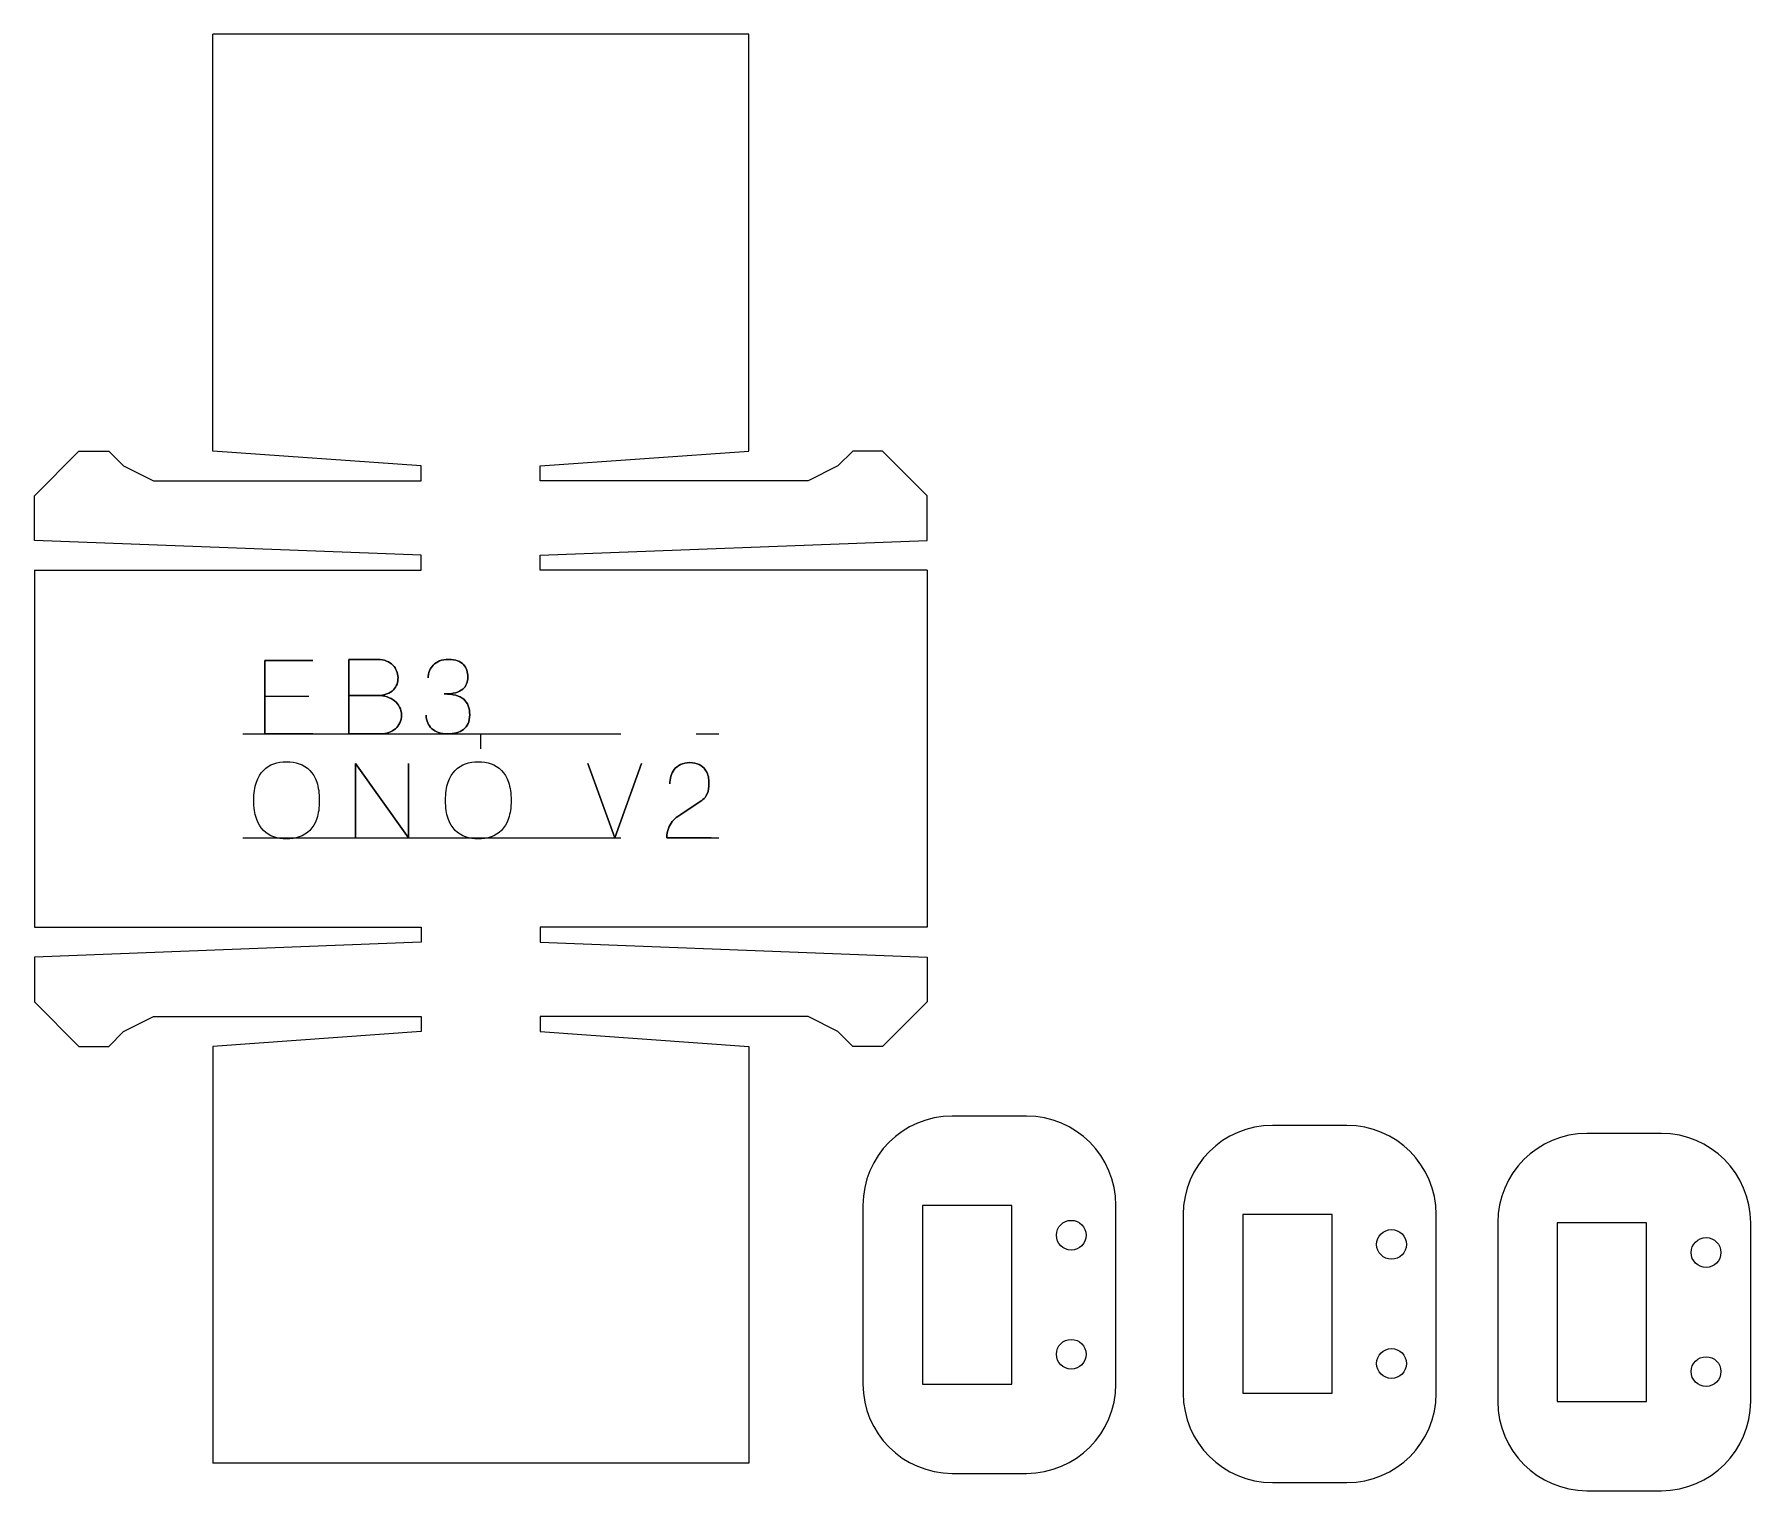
# Model space of a CAD drawing. Header units: millimetres. Extents: x 265 to 430, y 244 to 343.
# Drawn here: x 343.1 to 400.7, y 294.3 to 343.3 of the extents above; entities that cross this region are included whole.
import ezdxf

# ---------------------------------------------------------------- set-up
doc = ezdxf.new("R2010")
doc.units = ezdxf.units.MM
doc.linetypes.add('CENTERX2', pattern=[20.32, 12.7, -2.54, 2.54, -2.54])

msp = doc.modelspace()

# ---------------------------------------------------------------- linework, layer by layer
at = {"color": 7, "linetype": 'Continuous', "lineweight": 15}
for p, q in [((349.067, 329.27), (349.067, 343.27)), ((367.067, 343.27), (349.067, 343.27)), ((367.067, 329.27), (367.067, 343.27)), ((343.067, 327.77), (344.567, 329.27)), ((344.567, 329.27), (345.567, 329.27)), ((345.567, 329.27), (346.067, 328.77)), ((346.067, 328.77), (347.067, 328.27)), ((356.067, 328.77), (349.067, 329.27)), ((356.067, 328.27), (356.067, 328.77)), ((360.067, 328.77), (367.067, 329.27)), ((360.067, 328.27), (360.067, 328.77)), ((370.067, 328.77), (369.067, 328.27)), ((370.567, 329.27), (370.067, 328.77)), ((371.567, 329.27), (370.567, 329.27)), ((373.067, 327.77), (371.567, 329.27)), ((347.067, 328.27), (356.067, 328.27)), ((369.067, 328.27), (360.067, 328.27)), ((343.067, 326.27), (343.067, 327.77)), ((373.067, 326.27), (373.067, 327.77)), ((356.067, 325.77), (343.067, 326.27)), ((360.067, 325.77), (373.067, 326.27)), ((343.067, 325.27), (343.067, 313.27)), ((343.067, 325.27), (356.067, 325.27)), ((356.067, 325.27), (356.067, 325.77)), ((360.067, 325.27), (360.067, 325.77)), ((373.067, 325.27), (360.067, 325.27)), ((373.067, 325.27), (373.067, 313.27)), ((343.067, 313.27), (356.067, 313.27)), ((356.067, 313.27), (356.067, 312.77)), ((373.067, 313.27), (360.067, 313.27)), ((360.067, 313.27), (360.067, 312.77)), ((356.067, 312.77), (343.067, 312.27)), ((360.067, 312.77), (373.067, 312.27)), ((343.067, 312.27), (343.067, 310.77)), ((373.067, 312.27), (373.067, 310.77)), ((343.067, 310.77), (344.567, 309.27)), ((346.067, 309.77), (347.067, 310.27)), ((347.067, 310.27), (356.067, 310.27)), ((356.067, 310.27), (356.067, 309.77)), ((369.067, 310.27), (360.067, 310.27)), ((360.067, 310.27), (360.067, 309.77)), ((370.067, 309.77), (369.067, 310.27)), ((373.067, 310.77), (371.567, 309.27)), ((345.567, 309.27), (346.067, 309.77)), ((356.067, 309.77), (349.067, 309.27)), ((360.067, 309.77), (367.067, 309.27)), ((370.567, 309.27), (370.067, 309.77)), ((344.567, 309.27), (345.567, 309.27)), ((349.067, 309.27), (349.067, 295.27)), ((367.067, 309.27), (367.067, 295.27)), ((371.567, 309.27), (370.567, 309.27)), ((376.406, 306.925), (373.906, 306.925)), ((387.166, 306.616), (384.666, 306.616)), ((397.732, 306.343), (395.232, 306.343)), ((370.906, 303.925), (370.906, 297.925)), ((375.906, 303.925), (372.906, 303.925)), ((372.906, 303.925), (372.906, 297.925)), ((375.906, 297.925), (375.906, 303.925)), ((379.406, 297.925), (379.406, 303.925)), ((381.666, 303.616), (381.666, 297.616)), ((386.666, 303.616), (383.666, 303.616)), ((383.666, 303.616), (383.666, 297.616)), ((386.666, 297.616), (386.666, 303.616)), ((390.166, 297.616), (390.166, 303.616)), ((392.232, 303.343), (392.232, 297.343)), ((397.232, 303.343), (394.232, 303.343)), ((394.232, 303.343), (394.232, 297.343)), ((397.232, 297.343), (397.232, 303.343)), ((400.732, 297.343), (400.732, 303.343)), ((372.906, 297.925), (375.906, 297.925)), ((383.666, 297.616), (386.666, 297.616)), ((394.232, 297.343), (397.232, 297.343)), ((367.067, 295.27), (349.067, 295.27)), ((373.906, 294.925), (376.406, 294.925)), ((384.666, 294.616), (387.166, 294.616)), ((395.232, 294.343), (397.732, 294.343))]:
    msp.add_line(p, q, dxfattribs=at)
at = {"color": 7, "linetype": 'Continuous'}
msp.add_line((350.814, 321.04), (352.289, 321.04), dxfattribs=at)
at = {"color": 7, "linetype": 'CENTERX2'}
for p, q in [((350.067, 319.77), (366.067, 319.77)), ((358.067, 319.27), (358.067, 319.77)), ((350.067, 316.27), (366.067, 316.27))]:
    msp.add_line(p, q, dxfattribs=at)
at = {"color": 7, "linetype": 'Continuous', "flags": 128}
for points in [[(350.814, 319.77), (350.814, 322.238), (350.814, 322.238), (352.427, 322.238), (352.427, 322.238), (350.814, 322.238), (350.814, 322.238), (350.814, 319.77), (350.814, 319.77), (352.427, 319.77), (352.427, 319.77), (350.814, 319.77)], [(354.594, 321.056), (354.684, 321.06), (354.767, 321.069), (354.844, 321.086), (354.914, 321.108), (354.978, 321.136), (355.035, 321.168), (355.086, 321.205), (355.13, 321.245), (355.169, 321.289), (355.202, 321.336), (355.229, 321.385), (355.252, 321.437), (355.268, 321.491), (355.279, 321.547), (355.285, 321.603), (355.286, 321.66), (355.286, 321.66), (355.281, 321.716), (355.271, 321.773), (355.256, 321.828), (355.237, 321.883), (355.214, 321.936), (355.185, 321.986), (355.151, 322.033), (355.111, 322.077), (355.066, 322.117), (355.016, 322.154), (354.961, 322.187), (354.9, 322.216), (354.834, 322.239), (354.762, 322.256), (354.684, 322.266), (354.6, 322.27), (354.6, 322.27), (353.635, 322.27), (353.635, 322.27), (353.635, 319.77), (353.635, 319.77), (354.698, 319.77), (354.698, 319.77), (354.771, 319.772), (354.841, 319.781), (354.909, 319.794), (354.975, 319.813), (355.037, 319.837), (355.095, 319.866), (355.148, 319.899), (355.198, 319.938), (355.243, 319.981), (355.283, 320.028), (355.318, 320.08), (355.348, 320.136), (355.373, 320.196), (355.39, 320.26), (355.4, 320.329), (355.404, 320.401), (355.404, 320.401), (355.398, 320.473), (355.386, 320.542), (355.366, 320.608), (355.34, 320.67), (355.307, 320.727), (355.268, 320.781), (355.223, 320.83), (355.173, 320.876), (355.118, 320.917), (355.057, 320.953), (354.991, 320.984), (354.919, 321.009), (354.843, 321.03), (354.763, 321.045), (354.681, 321.053), (354.594, 321.056), (354.594, 321.056), (354.681, 321.053), (354.763, 321.045), (354.843, 321.03), (354.919, 321.009), (354.991, 320.984), (355.057, 320.953), (355.118, 320.917), (355.173, 320.876), (355.223, 320.83), (355.268, 320.781), (355.307, 320.727), (355.34, 320.67), (355.366, 320.608), (355.386, 320.542), (355.398, 320.473), (355.404, 320.401), (355.404, 320.401), (355.4, 320.329), (355.39, 320.26), (355.373, 320.196), (355.348, 320.136), (355.318, 320.08), (355.283, 320.028), (355.243, 319.981), (355.198, 319.938), (355.148, 319.899), (355.095, 319.866), (355.037, 319.837), (354.975, 319.813), (354.909, 319.794), (354.841, 319.781), (354.771, 319.772), (354.698, 319.77), (354.698, 319.77), (353.635, 319.77), (353.635, 319.77), (353.635, 322.27), (353.635, 322.27), (354.6, 322.27), (354.6, 322.27), (354.684, 322.266), (354.762, 322.256), (354.834, 322.239), (354.9, 322.216), (354.961, 322.187), (355.016, 322.154), (355.066, 322.117), (355.111, 322.077), (355.151, 322.033), (355.185, 321.986), (355.214, 321.936), (355.237, 321.883), (355.256, 321.828), (355.271, 321.773), (355.281, 321.716), (355.286, 321.66), (355.286, 321.66), (355.285, 321.603), (355.279, 321.547), (355.268, 321.491), (355.252, 321.437), (355.229, 321.385), (355.202, 321.336), (355.169, 321.289), (355.13, 321.245), (355.086, 321.205), (355.035, 321.168), (354.978, 321.136), (354.914, 321.108), (354.844, 321.086), (354.767, 321.069), (354.684, 321.06), (354.594, 321.056), (354.594, 321.056), (353.635, 321.056), (353.635, 321.056), (354.594, 321.056)], [(356.234, 320.394), (356.237, 320.326), (356.246, 320.261), (356.262, 320.199), (356.283, 320.14), (356.31, 320.085), (356.342, 320.033), (356.381, 319.985), (356.424, 319.942), (356.473, 319.903), (356.528, 319.869), (356.586, 319.839), (356.65, 319.814), (356.718, 319.795), (356.79, 319.781), (356.867, 319.773), (356.947, 319.77), (356.947, 319.77), (357.028, 319.772), (357.106, 319.779), (357.18, 319.79), (357.25, 319.806), (357.316, 319.826), (357.377, 319.852), (357.434, 319.882), (357.486, 319.918), (357.532, 319.959), (357.573, 320.005), (357.609, 320.057), (357.639, 320.115), (357.664, 320.178), (357.681, 320.248), (357.691, 320.325), (357.695, 320.408), (357.695, 320.408), (357.692, 320.491), (357.682, 320.57), (357.666, 320.643), (357.644, 320.711), (357.616, 320.773), (357.581, 320.831), (357.54, 320.883), (357.493, 320.93), (357.439, 320.972), (357.377, 321.008), (357.307, 321.038), (357.229, 321.063), (357.143, 321.083), (357.049, 321.097), (356.948, 321.105), (356.839, 321.108), (356.839, 321.108), (356.946, 321.11), (357.045, 321.118), (357.135, 321.131), (357.216, 321.149), (357.288, 321.172), (357.353, 321.199), (357.41, 321.231), (357.46, 321.268), (357.502, 321.309), (357.538, 321.353), (357.568, 321.4), (357.591, 321.451), (357.608, 321.504), (357.621, 321.561), (357.628, 321.619), (357.631, 321.68), (357.631, 321.68), (357.629, 321.741), (357.622, 321.8), (357.611, 321.856), (357.596, 321.911), (357.577, 321.963), (357.552, 322.011), (357.522, 322.057), (357.487, 322.099), (357.447, 322.137), (357.401, 322.171), (357.348, 322.2), (357.29, 322.225), (357.225, 322.244), (357.154, 322.259), (357.075, 322.267), (356.991, 322.27), (356.991, 322.27), (356.905, 322.267), (356.826, 322.257), (356.752, 322.241), (356.684, 322.218), (356.622, 322.19), (356.566, 322.158), (356.515, 322.121), (356.469, 322.081), (356.43, 322.037), (356.395, 321.99), (356.366, 321.939), (356.341, 321.884), (356.322, 321.826), (356.309, 321.767), (356.301, 321.707), (356.298, 321.646), (356.298, 321.646), (356.301, 321.707), (356.309, 321.767), (356.322, 321.826), (356.341, 321.884), (356.366, 321.939), (356.395, 321.99), (356.43, 322.037), (356.469, 322.081), (356.515, 322.121), (356.566, 322.158), (356.622, 322.19), (356.684, 322.218), (356.752, 322.241), (356.826, 322.257), (356.905, 322.267), (356.991, 322.27), (356.991, 322.27), (357.075, 322.267), (357.154, 322.259), (357.225, 322.244), (357.29, 322.225), (357.348, 322.2), (357.401, 322.171), (357.447, 322.137), (357.487, 322.099), (357.522, 322.057), (357.552, 322.011), (357.577, 321.963), (357.596, 321.911), (357.611, 321.856), (357.622, 321.8), (357.629, 321.741), (357.631, 321.68), (357.631, 321.68), (357.628, 321.619), (357.621, 321.561), (357.608, 321.504), (357.591, 321.451), (357.568, 321.4), (357.538, 321.353), (357.502, 321.309), (357.46, 321.268), (357.41, 321.231), (357.353, 321.199), (357.288, 321.172), (357.216, 321.149), (357.135, 321.131), (357.045, 321.118), (356.946, 321.11), (356.839, 321.108), (356.839, 321.108), (356.948, 321.105), (357.049, 321.097), (357.143, 321.083), (357.229, 321.063), (357.307, 321.038), (357.377, 321.008), (357.439, 320.972), (357.493, 320.93), (357.54, 320.883), (357.581, 320.831), (357.616, 320.773), (357.644, 320.711), (357.666, 320.643), (357.682, 320.57), (357.692, 320.491), (357.695, 320.408), (357.695, 320.408), (357.691, 320.325), (357.681, 320.248), (357.664, 320.178), (357.639, 320.115), (357.609, 320.057), (357.573, 320.005), (357.532, 319.959), (357.486, 319.918), (357.434, 319.882), (357.377, 319.852), (357.316, 319.826), (357.25, 319.806), (357.18, 319.79), (357.106, 319.779), (357.028, 319.772), (356.947, 319.77), (356.947, 319.77), (356.867, 319.773), (356.79, 319.781), (356.718, 319.795), (356.65, 319.814), (356.586, 319.839), (356.528, 319.869), (356.473, 319.903), (356.424, 319.942), (356.381, 319.985), (356.342, 320.033), (356.31, 320.085), (356.283, 320.14), (356.262, 320.199), (356.246, 320.261), (356.237, 320.326), (356.234, 320.394)], [(351.542, 316.238), (351.429, 316.242), (351.32, 316.255), (351.215, 316.276), (351.113, 316.305), (351.017, 316.344), (350.927, 316.394), (350.842, 316.454), (350.764, 316.525), (350.693, 316.606), (350.63, 316.7), (350.574, 316.805), (350.527, 316.923), (350.506, 316.987), (350.489, 317.054), (350.474, 317.125), (350.462, 317.199), (350.452, 317.277), (350.446, 317.358), (350.442, 317.444), (350.44, 317.532), (350.44, 317.532), (350.442, 317.62), (350.446, 317.704), (350.452, 317.786), (350.462, 317.863), (350.474, 317.937), (350.489, 318.008), (350.506, 318.076), (350.527, 318.14), (350.574, 318.258), (350.63, 318.365), (350.693, 318.46), (350.764, 318.543), (350.842, 318.615), (350.927, 318.676), (351.017, 318.727), (351.113, 318.766), (351.215, 318.796), (351.32, 318.817), (351.429, 318.83), (351.542, 318.834), (351.542, 318.834), (351.654, 318.83), (351.762, 318.817), (351.868, 318.796), (351.969, 318.766), (352.065, 318.727), (352.156, 318.676), (352.24, 318.615), (352.318, 318.543), (352.39, 318.46), (352.453, 318.365), (352.509, 318.258), (352.556, 318.14), (352.576, 318.076), (352.594, 318.008), (352.608, 317.937), (352.621, 317.863), (352.63, 317.786), (352.637, 317.704), (352.641, 317.62), (352.642, 317.532), (352.642, 317.532), (352.641, 317.444), (352.637, 317.358), (352.63, 317.277), (352.621, 317.199), (352.608, 317.125), (352.594, 317.054), (352.576, 316.987), (352.556, 316.923), (352.509, 316.805), (352.453, 316.7), (352.39, 316.606), (352.318, 316.525), (352.24, 316.454), (352.156, 316.394), (352.065, 316.344), (351.969, 316.305), (351.868, 316.276), (351.762, 316.255), (351.654, 316.242)], [(351.542, 316.238), (351.429, 316.242), (351.32, 316.255), (351.215, 316.276), (351.113, 316.305), (351.017, 316.344), (350.927, 316.394), (350.842, 316.454), (350.764, 316.525), (350.693, 316.606), (350.63, 316.7), (350.574, 316.805), (350.527, 316.923), (350.506, 316.987), (350.489, 317.054), (350.474, 317.125), (350.462, 317.199), (350.452, 317.277), (350.446, 317.358), (350.442, 317.444), (350.44, 317.532), (350.44, 317.532), (350.442, 317.62), (350.446, 317.704), (350.452, 317.786), (350.462, 317.863), (350.474, 317.937), (350.489, 318.008), (350.506, 318.076), (350.527, 318.14), (350.574, 318.258), (350.63, 318.365), (350.693, 318.46), (350.764, 318.543), (350.842, 318.615), (350.927, 318.676), (351.017, 318.727), (351.113, 318.766), (351.215, 318.796), (351.32, 318.817), (351.429, 318.83), (351.542, 318.834), (351.542, 318.834), (351.654, 318.83), (351.762, 318.817), (351.868, 318.796), (351.969, 318.766), (352.065, 318.727), (352.156, 318.676), (352.24, 318.615), (352.318, 318.543), (352.39, 318.46), (352.453, 318.365), (352.509, 318.258), (352.556, 318.14), (352.576, 318.076), (352.594, 318.008), (352.608, 317.937), (352.621, 317.863), (352.63, 317.786), (352.637, 317.704), (352.641, 317.62), (352.642, 317.532), (352.642, 317.532), (352.641, 317.444), (352.637, 317.358), (352.63, 317.277), (352.621, 317.199), (352.608, 317.125), (352.594, 317.054), (352.576, 316.987), (352.556, 316.923), (352.509, 316.805), (352.453, 316.7), (352.39, 316.606), (352.318, 316.525), (352.24, 316.454), (352.156, 316.394), (352.065, 316.344), (351.969, 316.305), (351.868, 316.276), (351.762, 316.255), (351.654, 316.242), (351.542, 316.238)], [(353.859, 318.77), (355.639, 316.27), (355.639, 316.27), (355.639, 318.77), (355.639, 318.77), (355.639, 316.27), (355.639, 316.27), (353.859, 318.77), (353.859, 318.77), (353.859, 316.27), (353.859, 316.27), (353.859, 318.77)], [(357.984, 316.238), (357.871, 316.242), (357.763, 316.255), (357.657, 316.276), (357.556, 316.305), (357.46, 316.344), (357.369, 316.394), (357.285, 316.454), (357.206, 316.525), (357.135, 316.606), (357.072, 316.7), (357.016, 316.805), (356.969, 316.923), (356.949, 316.987), (356.931, 317.054), (356.917, 317.125), (356.904, 317.199), (356.895, 317.277), (356.888, 317.358), (356.884, 317.444), (356.883, 317.532), (356.883, 317.532), (356.884, 317.62), (356.888, 317.704), (356.895, 317.786), (356.904, 317.863), (356.917, 317.937), (356.931, 318.008), (356.949, 318.076), (356.969, 318.14), (357.016, 318.258), (357.072, 318.365), (357.135, 318.46), (357.206, 318.543), (357.285, 318.615), (357.369, 318.676), (357.46, 318.727), (357.556, 318.766), (357.657, 318.796), (357.763, 318.817), (357.871, 318.83), (357.984, 318.834), (357.984, 318.834), (358.096, 318.83), (358.205, 318.817), (358.31, 318.796), (358.411, 318.766), (358.508, 318.727), (358.598, 318.676), (358.682, 318.615), (358.761, 318.543), (358.832, 318.46), (358.895, 318.365), (358.951, 318.258), (358.998, 318.14), (359.019, 318.076), (359.036, 318.008), (359.051, 317.937), (359.063, 317.863), (359.073, 317.786), (359.079, 317.704), (359.083, 317.62), (359.085, 317.532), (359.085, 317.532), (359.083, 317.444), (359.079, 317.358), (359.073, 317.277), (359.063, 317.199), (359.051, 317.125), (359.036, 317.054), (359.019, 316.987), (358.998, 316.923), (358.951, 316.805), (358.895, 316.7), (358.832, 316.606), (358.761, 316.525), (358.682, 316.454), (358.598, 316.394), (358.508, 316.344), (358.411, 316.305), (358.31, 316.276), (358.205, 316.255), (358.096, 316.242)], [(357.984, 316.238), (357.871, 316.242), (357.763, 316.255), (357.657, 316.276), (357.556, 316.305), (357.46, 316.344), (357.369, 316.394), (357.285, 316.454), (357.206, 316.525), (357.135, 316.606), (357.072, 316.7), (357.016, 316.805), (356.969, 316.923), (356.949, 316.987), (356.931, 317.054), (356.917, 317.125), (356.904, 317.199), (356.895, 317.277), (356.888, 317.358), (356.884, 317.444), (356.883, 317.532), (356.883, 317.532), (356.884, 317.62), (356.888, 317.704), (356.895, 317.786), (356.904, 317.863), (356.917, 317.937), (356.931, 318.008), (356.949, 318.076), (356.969, 318.14), (357.016, 318.258), (357.072, 318.365), (357.135, 318.46), (357.206, 318.543), (357.285, 318.615), (357.369, 318.676), (357.46, 318.727), (357.556, 318.766), (357.657, 318.796), (357.763, 318.817), (357.871, 318.83), (357.984, 318.834), (357.984, 318.834), (358.096, 318.83), (358.205, 318.817), (358.31, 318.796), (358.411, 318.766), (358.508, 318.727), (358.598, 318.676), (358.682, 318.615), (358.761, 318.543), (358.832, 318.46), (358.895, 318.365), (358.951, 318.258), (358.998, 318.14), (359.019, 318.076), (359.036, 318.008), (359.051, 317.937), (359.063, 317.863), (359.073, 317.786), (359.079, 317.704), (359.083, 317.62), (359.085, 317.532), (359.085, 317.532), (359.083, 317.444), (359.079, 317.358), (359.073, 317.277), (359.063, 317.199), (359.051, 317.125), (359.036, 317.054), (359.019, 316.987), (358.998, 316.923), (358.951, 316.805), (358.895, 316.7), (358.832, 316.606), (358.761, 316.525), (358.682, 316.454), (358.598, 316.394), (358.508, 316.344), (358.411, 316.305), (358.31, 316.276), (358.205, 316.255), (358.096, 316.242), (357.984, 316.238)], [(362.565, 316.27), (361.658, 318.77), (361.658, 318.77), (362.565, 316.27), (362.565, 316.27), (363.472, 318.77), (363.472, 318.77), (362.565, 316.27)], [(364.319, 316.27), (364.323, 316.362), (364.334, 316.446), (364.35, 316.523), (364.372, 316.592), (364.399, 316.655), (364.43, 316.714), (364.464, 316.769), (364.502, 316.82), (364.543, 316.867), (364.587, 316.912), (364.635, 316.953), (364.684, 316.991), (364.788, 317.064), (364.897, 317.137), (364.897, 317.137), (365.489, 317.534), (365.489, 317.534), (365.532, 317.566), (365.571, 317.6), (365.604, 317.636), (365.631, 317.673), (365.673, 317.752), (365.702, 317.834), (365.72, 317.919), (365.728, 318.006), (365.73, 318.094), (365.731, 318.182), (365.731, 318.182), (365.729, 318.227), (365.723, 318.274), (365.714, 318.324), (365.7, 318.377), (365.682, 318.43), (365.658, 318.481), (365.63, 318.531), (365.596, 318.579), (365.556, 318.624), (365.511, 318.665), (365.459, 318.703), (365.4, 318.737), (365.335, 318.765), (365.263, 318.786), (365.182, 318.798), (365.094, 318.802), (365.094, 318.802), (365.005, 318.798), (364.922, 318.786), (364.847, 318.767), (364.779, 318.739), (364.718, 318.705), (364.663, 318.666), (364.613, 318.622), (364.569, 318.573), (364.532, 318.52), (364.499, 318.464), (364.473, 318.405), (364.452, 318.341), (364.436, 318.277), (364.425, 318.213), (364.418, 318.149), (364.416, 318.084), (364.416, 318.084), (364.418, 318.149), (364.425, 318.213), (364.436, 318.277), (364.452, 318.341), (364.473, 318.405), (364.499, 318.464), (364.532, 318.52), (364.569, 318.573), (364.613, 318.622), (364.663, 318.666), (364.718, 318.705), (364.779, 318.739), (364.847, 318.767), (364.922, 318.786), (365.005, 318.798), (365.094, 318.802), (365.094, 318.802), (365.182, 318.798), (365.263, 318.786), (365.335, 318.765), (365.4, 318.737), (365.459, 318.703), (365.511, 318.665), (365.556, 318.624), (365.596, 318.579), (365.63, 318.531), (365.658, 318.481), (365.682, 318.43), (365.7, 318.377), (365.714, 318.324), (365.723, 318.274), (365.729, 318.227), (365.731, 318.182), (365.731, 318.182), (365.73, 318.094), (365.728, 318.006), (365.72, 317.919), (365.702, 317.834), (365.673, 317.752), (365.631, 317.673), (365.604, 317.636), (365.571, 317.6), (365.532, 317.566), (365.489, 317.534), (365.489, 317.534), (364.897, 317.137), (364.897, 317.137), (364.788, 317.064), (364.684, 316.991), (364.635, 316.953), (364.587, 316.912), (364.543, 316.867), (364.502, 316.82), (364.464, 316.769), (364.43, 316.714), (364.399, 316.655), (364.372, 316.592), (364.35, 316.523), (364.334, 316.446), (364.323, 316.362), (364.319, 316.27), (364.319, 316.27), (365.804, 316.27), (365.804, 316.27), (364.319, 316.27)]]:
    msp.add_lwpolyline(points, dxfattribs=at)
at = {"color": 7, "linetype": 'Continuous', "lineweight": 15}
for centre in [(377.906, 302.925), (388.666, 302.616), (399.232, 302.343), (377.906, 298.925), (388.666, 298.616), (399.232, 298.343)]:
    msp.add_circle(centre, 0.5, dxfattribs=at)
for centre, start, end in [((373.906, 303.925), 90, 180), ((376.406, 303.925), 0, 90), ((384.666, 303.616), 90, 180), ((387.166, 303.616), 0, 90), ((395.232, 303.343), 90, 180), ((397.732, 303.343), 0, 90), ((373.906, 297.925), 180, 270), ((376.406, 297.925), 270, 0), ((384.666, 297.616), 180, 270), ((387.166, 297.616), 270, 0), ((395.232, 297.343), 180, 270), ((397.732, 297.343), 270, 0)]:
    msp.add_arc(centre, 3, start, end, dxfattribs=at)

doc.saveas('drawing.dxf')
